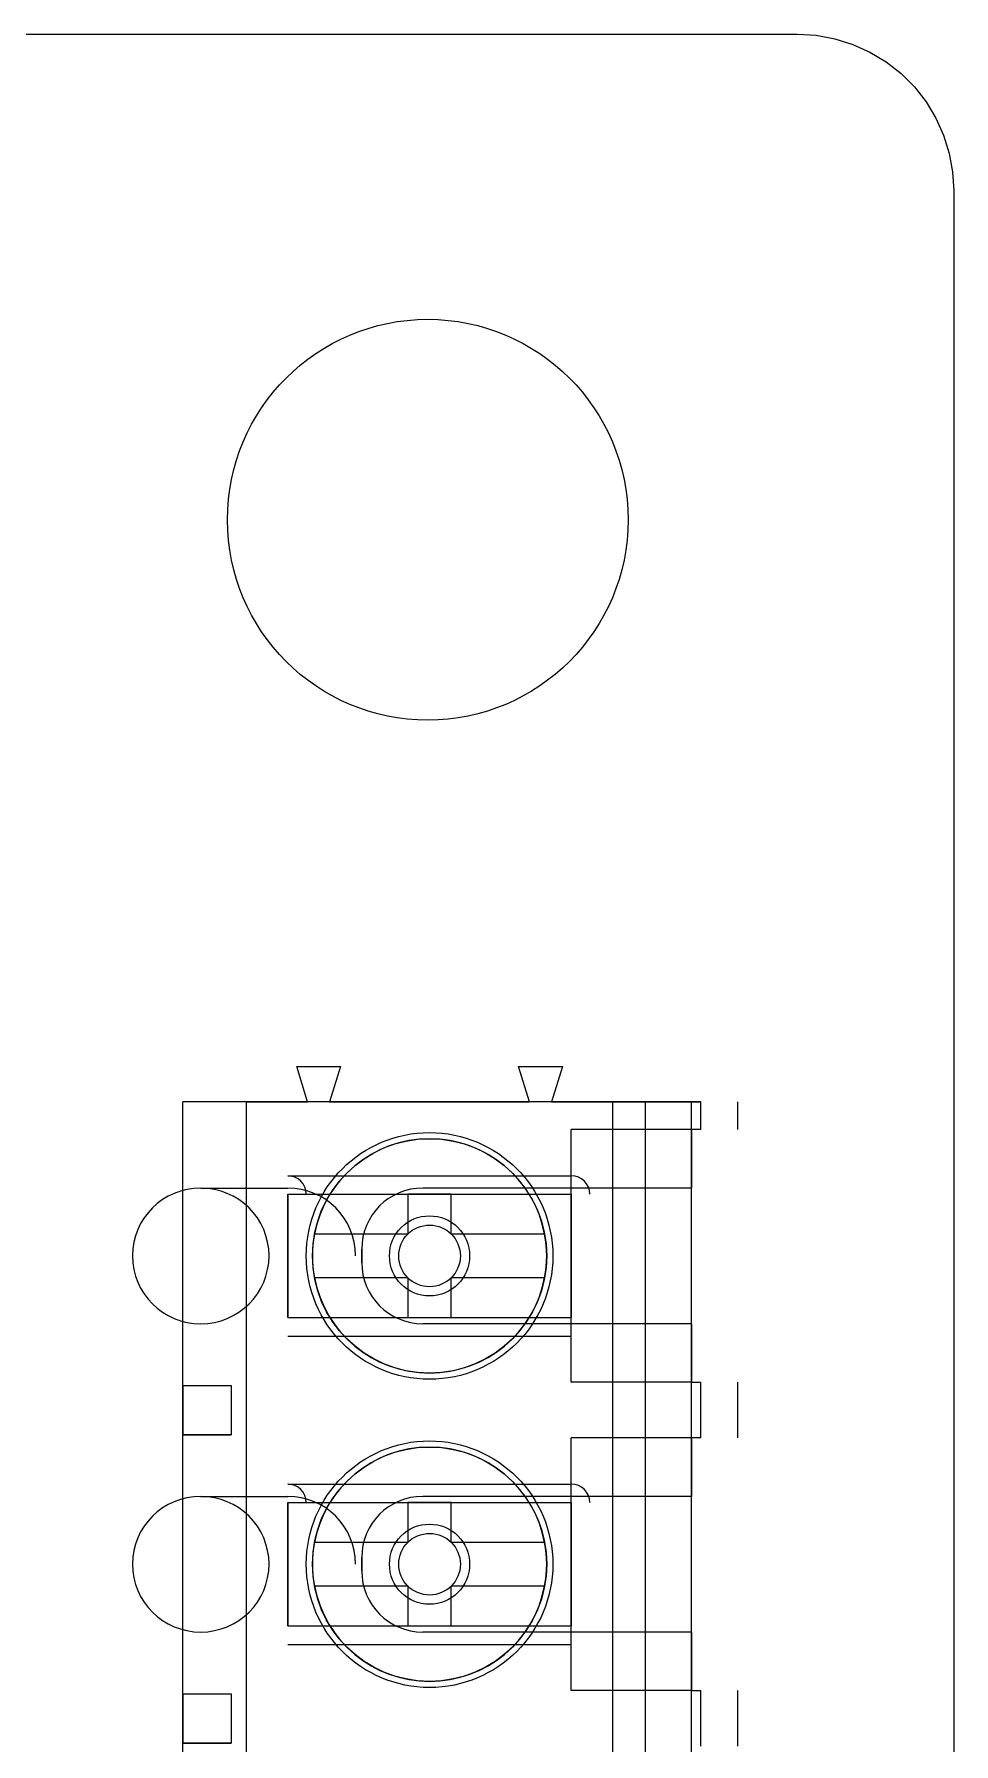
# Model space of a CAD drawing. Header units: millimetres. Extents: x 111.8 to 160, y -132.1 to -43.2.
# Drawn here: x 145.1 to 160.02, y -70.9 to -43.18 of the extents above; entities that cross this region are included whole.
import ezdxf

# ---------------------------------------------------------------- set-up
doc = ezdxf.new("R2010")
doc.units = ezdxf.units.MM
doc.layers.add('Feature', color=7, linetype='CONTINUOUS')

msp = doc.modelspace()

# ---------------------------------------------------------------- linework, layer by layer
at = {"layer": 'Feature'}
for p, q in [((114.3, -43.18), (157.48, -43.18)), ((114.3, -43.18, 1.58), (157.48, -43.18, 1.58)), ((114.3, -43.18, 1.58), (157.48, -43.18, 1.58)), ((114.3, -43.18), (157.48, -43.18)), ((157.48, -43.18), (157.48, -43.18, 1.58)), ((157.48, -43.18, 1.58), (157.786, -43.1985, 1.58)), ((157.48, -43.18), (157.786, -43.1985)), ((157.48, -43.18), (157.786, -43.1985)), ((157.48, -43.18, 1.58), (157.786, -43.1985, 1.58)), ((157.48, -43.18), (157.48, -43.18, 1.58)), ((157.786, -43.1985), (157.786, -43.1985, 1.58)), ((157.786, -43.1985, 1.58), (158.088, -43.2538, 1.58)), ((157.786, -43.1985), (158.088, -43.2538)), ((157.786, -43.1985), (157.786, -43.1985, 1.58)), ((157.786, -43.1985), (158.088, -43.2538)), ((157.786, -43.1985, 1.58), (158.088, -43.2538, 1.58)), ((158.088, -43.2538), (158.088, -43.2538, 1.58)), ((158.088, -43.2538), (158.088, -43.2538, 1.58)), ((158.088, -43.2538, 1.58), (158.381, -43.3451, 1.58)), ((158.088, -43.2538), (158.381, -43.3451)), ((158.088, -43.2538), (158.381, -43.3451)), ((158.088, -43.2538, 1.58), (158.381, -43.3451, 1.58)), ((158.381, -43.3451), (158.381, -43.3451, 1.58)), ((158.381, -43.3451), (158.66, -43.4709)), ((158.381, -43.3451, 1.58), (158.66, -43.4709, 1.58)), ((158.381, -43.3451), (158.381, -43.3451, 1.58)), ((158.381, -43.3451, 1.58), (158.66, -43.4709, 1.58)), ((158.381, -43.3451), (158.66, -43.4709)), ((158.66, -43.4709), (158.923, -43.6296)), ((158.66, -43.4709, 1.58), (158.923, -43.6296, 1.58)), ((158.66, -43.4709), (158.66, -43.4709, 1.58)), ((158.66, -43.4709), (158.66, -43.4709, 1.58)), ((158.66, -43.4709, 1.58), (158.923, -43.6296, 1.58)), ((158.66, -43.4709), (158.923, -43.6296)), ((158.923, -43.6296), (159.164, -43.8188)), ((158.923, -43.6296, 1.58), (159.164, -43.8188, 1.58)), ((158.923, -43.6296), (158.923, -43.6296, 1.58)), ((158.923, -43.6296), (158.923, -43.6296, 1.58)), ((158.923, -43.6296, 1.58), (159.164, -43.8188, 1.58)), ((158.923, -43.6296), (159.164, -43.8188)), ((159.164, -43.8188), (159.381, -44.0357)), ((159.164, -43.8188, 1.58), (159.381, -44.0357, 1.58)), ((159.164, -43.8188), (159.164, -43.8188, 1.58)), ((159.164, -43.8188), (159.164, -43.8188, 1.58)), ((159.164, -43.8188, 1.58), (159.381, -44.0357, 1.58)), ((159.164, -43.8188), (159.381, -44.0357)), ((159.381, -44.0357), (159.57, -44.2771)), ((159.381, -44.0357, 1.58), (159.57, -44.2771, 1.58)), ((159.381, -44.0357), (159.381, -44.0357, 1.58)), ((159.381, -44.0357), (159.381, -44.0357, 1.58)), ((159.381, -44.0357, 1.58), (159.57, -44.2771, 1.58)), ((159.381, -44.0357), (159.57, -44.2771)), ((159.57, -44.2771), (159.729, -44.5396)), ((159.57, -44.2771, 1.58), (159.729, -44.5396, 1.58)), ((159.57, -44.2771), (159.57, -44.2771, 1.58)), ((159.57, -44.2771), (159.57, -44.2771, 1.58)), ((159.57, -44.2771, 1.58), (159.729, -44.5396, 1.58)), ((159.57, -44.2771), (159.729, -44.5396)), ((159.729, -44.5396), (159.855, -44.8193)), ((159.729, -44.5396, 1.58), (159.855, -44.8193, 1.58)), ((159.729, -44.5396), (159.729, -44.5396, 1.58)), ((159.729, -44.5396), (159.729, -44.5396, 1.58)), ((159.729, -44.5396, 1.58), (159.855, -44.8193, 1.58)), ((159.729, -44.5396), (159.855, -44.8193)), ((159.855, -44.8193), (159.946, -45.1121)), ((159.855, -44.8193, 1.58), (159.946, -45.1121, 1.58)), ((159.855, -44.8193), (159.855, -44.8193, 1.58)), ((159.855, -44.8193), (159.855, -44.8193, 1.58)), ((159.855, -44.8193, 1.58), (159.946, -45.1121, 1.58)), ((159.855, -44.8193), (159.946, -45.1121)), ((159.946, -45.1121), (160.001, -45.4138)), ((159.946, -45.1121, 1.58), (160.001, -45.4138, 1.58)), ((159.946, -45.1121), (159.946, -45.1121, 1.58)), ((159.946, -45.1121), (159.946, -45.1121, 1.58)), ((159.946, -45.1121, 1.58), (160.001, -45.4138, 1.58)), ((159.946, -45.1121), (160.001, -45.4138)), ((160.001, -45.4138), (160.02, -45.72)), ((160.001, -45.4138, 1.58), (160.02, -45.72, 1.58)), ((160.001, -45.4138), (160.001, -45.4138, 1.58)), ((160.001, -45.4138), (160.001, -45.4138, 1.58)), ((160.001, -45.4138, 1.58), (160.02, -45.72, 1.58)), ((160.001, -45.4138), (160.02, -45.72)), ((160.02, -45.72), (160.02, -129.54)), ((160.02, -45.72, 1.58), (160.02, -129.54, 1.58)), ((160.02, -45.72), (160.02, -45.72, 1.58)), ((160.02, -45.72), (160.02, -45.72, 1.58)), ((160.02, -45.72, 1.58), (160.02, -129.54, 1.58)), ((160.02, -45.72), (160.02, -129.54)), ((154.736, -51.054), (154.736, -51.054, 1.58)), ((154.736, -51.054), (154.736, -51.054, 1.58)), ((149.36, -59.922, 13.03), (150.07, -59.922, 13.03)), ((149.537, -60.492, 13.03), (149.36, -59.922, 13.03)), ((149.537, -60.492, 8.73), (149.36, -59.922, 8.73)), ((149.36, -59.922, 8.73), (150.07, -59.922, 8.73)), ((149.537, -60.492, 13.03), (149.36, -59.922, 13.03)), ((149.36, -59.922, 8.73), (149.36, -59.922, 13.03)), ((149.537, -60.492, 8.73), (149.36, -59.922, 8.73)), ((149.36, -59.922, 8.73), (149.36, -59.922, 13.03)), ((149.36, -59.922, 13.03), (150.07, -59.922, 13.03)), ((149.36, -59.922, 8.73), (150.07, -59.922, 8.73)), ((150.07, -59.922, 13.03), (149.892, -60.492, 13.03)), ((150.07, -59.922, 13.03), (149.892, -60.492, 13.03)), ((150.07, -59.922, 8.73), (149.892, -60.492, 8.73)), ((150.07, -59.922, 8.73), (149.892, -60.492, 8.73)), ((150.07, -59.922, 8.73), (150.07, -59.922, 13.03)), ((150.07, -59.922, 8.73), (150.07, -59.922, 13.03)), ((152.96, -59.922, 13.03), (153.67, -59.922, 13.03)), ((153.137, -60.492, 13.03), (152.96, -59.922, 13.03)), ((153.137, -60.492, 8.73), (152.96, -59.922, 8.73)), ((152.96, -59.922, 8.73), (153.67, -59.922, 8.73)), ((153.137, -60.492, 13.03), (152.96, -59.922, 13.03)), ((152.96, -59.922, 8.73), (152.96, -59.922, 13.03)), ((153.137, -60.492, 8.73), (152.96, -59.922, 8.73)), ((152.96, -59.922, 8.73), (152.96, -59.922, 13.03)), ((152.96, -59.922, 13.03), (153.67, -59.922, 13.03)), ((152.96, -59.922, 8.73), (153.67, -59.922, 8.73)), ((153.67, -59.922, 13.03), (153.492, -60.492, 13.03)), ((153.67, -59.922, 13.03), (153.492, -60.492, 13.03)), ((153.67, -59.922, 8.73), (153.492, -60.492, 8.73)), ((153.67, -59.922, 8.73), (153.492, -60.492, 8.73)), ((153.67, -59.922, 8.73), (153.67, -59.922, 13.03)), ((153.67, -59.922, 8.73), (153.67, -59.922, 13.03)), ((155.765, -60.492, 1.63), (147.515, -60.492, 1.63)), ((147.515, -100.492, 1.63), (147.515, -60.492, 1.63)), ((155.765, -60.492, 1.63), (147.515, -60.492, 1.63)), ((147.515, -60.492, 1.63), (147.515, -60.492, 4.63)), ((148.545, -60.492, 13.03), (147.515, -60.492, 4.63)), ((147.515, -100.492, 1.63), (147.515, -60.492, 1.63)), ((147.515, -65.092, 4.63), (147.515, -60.492, 4.63)), ((147.515, -60.492, 1.63), (147.515, -60.492, 4.63)), ((148.545, -60.492, 13.03), (147.515, -60.492, 4.63)), ((147.515, -65.092, 4.63), (147.515, -60.492, 4.63)), ((148.545, -60.492, 13.03), (149.537, -60.492, 13.03)), ((148.545, -100.492, 13.03), (148.545, -60.492, 13.03)), ((148.545, -60.492, 13.03), (149.537, -60.492, 13.03)), ((148.545, -100.492, 13.03), (148.545, -60.492, 13.03)), ((149.537, -60.492, 8.73), (149.537, -60.492, 13.03)), ((149.892, -60.492, 8.73), (149.537, -60.492, 8.73)), ((149.892, -60.492, 8.73), (149.537, -60.492, 8.73)), ((149.537, -60.492, 8.73), (149.537, -60.492, 13.03)), ((149.892, -60.492, 8.73), (149.892, -60.492, 13.03)), ((149.892, -60.492, 13.03), (153.137, -60.492, 13.03)), ((149.892, -60.492, 13.03), (153.137, -60.492, 13.03)), ((149.892, -60.492, 8.73), (149.892, -60.492, 13.03)), ((153.137, -60.492, 8.73), (153.137, -60.492, 13.03)), ((153.492, -60.492, 8.73), (153.137, -60.492, 8.73)), ((153.492, -60.492, 8.73), (153.137, -60.492, 8.73)), ((153.137, -60.492, 8.73), (153.137, -60.492, 13.03)), ((153.492, -60.492, 8.73), (153.492, -60.492, 13.03)), ((153.492, -60.492, 13.03), (154.491, -60.492, 13.03)), ((153.492, -60.492, 13.03), (154.491, -60.492, 13.03)), ((153.492, -60.492, 8.73), (153.492, -60.492, 13.03)), ((154.491, -60.492, 13.03), (155.021, -60.492, 8.73)), ((154.491, -100.492, 13.03), (154.491, -60.492, 13.03)), ((154.491, -60.492, 13.03), (155.021, -60.492, 8.73)), ((154.491, -100.492, 13.03), (154.491, -60.492, 13.03)), ((155.021, -60.492, 8.73), (155.915, -60.492, 8.73)), ((155.021, -100.492, 8.73), (155.021, -60.492, 8.73)), ((155.021, -60.492, 8.73), (155.915, -60.492, 8.73)), ((155.021, -100.492, 8.73), (155.021, -60.492, 8.73)), ((155.765, -61.892, 1.63), (155.765, -60.492, 1.63)), ((155.915, -60.492, 5.23), (155.765, -60.492, 5.23)), ((155.765, -60.492, 5.23), (155.765, -60.492, 1.63)), ((155.765, -60.942, 5.23), (155.765, -60.492, 5.23)), ((155.765, -60.492, 5.23), (155.765, -60.492, 1.63)), ((155.765, -61.892, 1.63), (155.765, -60.492, 1.63)), ((155.915, -60.492, 5.23), (155.765, -60.492, 5.23)), ((155.765, -60.942, 5.23), (155.765, -60.492, 5.23)), ((155.915, -60.942, 8.73), (155.915, -60.492, 8.73)), ((155.915, -60.942, 8.73), (155.915, -60.492, 8.73)), ((155.915, -60.942, 5.23), (155.915, -60.492, 5.23)), ((155.915, -60.942, 5.23), (155.915, -60.492, 5.23)), ((156.515, -60.942, 8.13), (156.515, -60.492, 8.13)), ((156.515, -60.492, 8.13), (156.515, -60.492, 5.83)), ((156.515, -60.942, 8.13), (156.515, -60.492, 8.13)), ((156.515, -60.492, 8.13), (156.515, -60.492, 5.83)), ((156.515, -60.942, 5.83), (156.515, -60.492, 5.83)), ((156.515, -60.942, 5.83), (156.515, -60.492, 5.83)), ((151.515, -60.992, 13.03), (151.515, -60.992, 8.13)), ((151.515, -60.992, 13.03), (151.515, -60.992, 8.13)), ((155.765, -60.942, 8.13), (153.815, -60.942, 8.13)), ((153.815, -60.942, 2.43), (153.815, -60.942, 8.13)), ((155.765, -60.942, 2.43), (153.815, -60.942, 2.43)), ((155.765, -60.942, 8.13), (153.815, -60.942, 8.13)), ((153.815, -65.042, 8.13), (153.815, -60.942, 8.13)), ((153.815, -65.042, 8.13), (153.815, -60.942, 8.13)), ((153.815, -60.942, 2.43), (153.815, -60.942, 8.13)), ((153.815, -61.892, 2.43), (153.815, -60.942, 2.43)), ((155.765, -60.942, 2.43), (153.815, -60.942, 2.43)), ((153.815, -61.892, 2.43), (153.815, -60.942, 2.43)), ((155.765, -65.042, 8.73), (155.765, -60.942, 8.73)), ((155.915, -60.942, 8.73), (155.765, -60.942, 8.73)), ((155.765, -60.942, 8.13), (155.765, -60.942, 8.73)), ((155.765, -65.042, 8.73), (155.765, -60.942, 8.73)), ((155.765, -65.042, 8.13), (155.765, -60.942, 8.13)), ((155.765, -60.942, 8.13), (155.765, -60.942, 8.73)), ((155.765, -60.942, 5.23), (155.765, -60.942, 2.43)), ((155.915, -60.942, 5.23), (155.765, -60.942, 5.23)), ((155.915, -60.942, 8.73), (155.765, -60.942, 8.73)), ((155.765, -60.942, 2.43), (155.765, -61.892, 2.43)), ((155.765, -60.942, 5.23), (155.765, -60.942, 2.43)), ((155.765, -65.042, 8.13), (155.765, -60.942, 8.13)), ((155.915, -60.942, 5.23), (155.765, -60.942, 5.23)), ((155.765, -60.942, 2.43), (155.765, -61.892, 2.43)), ((156.515, -60.942, 8.13), (156.515, -60.942, 5.83)), ((156.515, -60.942, 8.13), (156.515, -60.942, 5.83)), ((151.515, -61.092, 8.13), (151.515, -61.092, 12.83)), ((151.515, -61.092, 8.13), (151.515, -61.092, 12.83)), ((149.215, -61.692, 5.58), (153.815, -61.692, 5.58)), ((149.215, -61.692, 3.68), (149.215, -61.692, 5.58)), ((149.215, -61.692, 3.68), (153.815, -61.692, 3.68)), ((149.215, -61.692, 5.58), (153.815, -61.692, 5.58)), ((149.215, -61.692, 3.68), (153.815, -61.692, 3.68)), ((149.215, -61.692, 3.68), (149.215, -61.692, 5.58)), ((153.815, -61.692, 3.68), (153.815, -61.692, 5.58)), ((153.815, -61.692, 3.68), (153.815, -61.692, 5.58)), ((147.803, -61.892, 6.98), (149.215, -61.892, 6.98)), ((147.803, -61.892, 6.98), (149.215, -61.892, 6.98)), ((149.215, -61.992, 5.88), (149.215, -62.992, 5.88)), ((149.215, -61.992, 5.88), (153.815, -61.992, 5.88)), ((149.215, -61.992, 5.88), (153.815, -61.992, 5.88)), ((149.215, -61.992, 3.38), (153.815, -61.992, 3.38)), ((149.215, -63.992, 3.38), (149.215, -61.992, 3.38)), ((149.215, -61.992, 3.38), (153.815, -61.992, 3.38)), ((149.215, -61.992, 5.88), (149.215, -62.992, 5.88)), ((149.215, -63.992, 3.38), (149.215, -61.992, 3.38)), ((151.165, -61.992, 12.83), (151.165, -62.642, 12.83)), ((151.865, -61.992, 12.83), (151.165, -61.992, 12.83)), ((151.865, -61.992, 12.13), (151.165, -61.992, 12.13)), ((151.165, -61.992, 12.13), (151.165, -62.642, 12.13)), ((151.865, -61.992, 12.13), (151.165, -61.992, 12.13)), ((151.165, -61.992, 12.83), (151.165, -61.992, 12.13)), ((151.865, -61.992, 12.83), (151.165, -61.992, 12.83)), ((151.165, -61.992, 12.83), (151.165, -62.642, 12.83)), ((151.165, -61.992, 12.83), (151.165, -61.992, 12.13)), ((151.165, -61.992, 12.13), (151.165, -62.642, 12.13)), ((155.765, -61.892, 1.63), (151.405, -61.892, 1.63)), ((155.765, -61.892, 1.63), (151.405, -61.892, 1.63)), ((151.405, -61.892, 1.63), (151.405, -61.892, 2.43)), ((153.815, -61.892, 2.43), (151.405, -61.892, 2.43)), ((151.405, -61.892, 1.63), (151.405, -61.892, 2.43)), ((153.815, -61.892, 2.43), (151.405, -61.892, 2.43)), ((151.865, -62.642, 12.83), (151.865, -61.992, 12.83)), ((151.865, -62.642, 12.13), (151.865, -61.992, 12.13)), ((151.865, -62.642, 12.83), (151.865, -61.992, 12.83)), ((151.865, -62.642, 12.13), (151.865, -61.992, 12.13)), ((151.865, -61.992, 12.83), (151.865, -61.992, 12.13)), ((151.865, -61.992, 12.83), (151.865, -61.992, 12.13)), ((155.765, -61.892, 2.43), (153.815, -61.892, 2.43)), ((153.815, -64.092, 2.43), (153.815, -61.892, 2.43)), ((155.765, -61.892, 2.43), (153.815, -61.892, 2.43)), ((153.815, -64.092, 2.43), (153.815, -61.892, 2.43)), ((153.815, -63.992, 3.38), (153.815, -61.992, 3.38)), ((153.815, -61.992, 5.88), (153.815, -63.992, 5.88)), ((153.815, -61.992, 5.88), (153.815, -63.992, 5.88)), ((153.815, -63.992, 3.38), (153.815, -61.992, 3.38)), ((155.765, -61.892, 1.63), (155.765, -61.892, 2.43)), ((155.765, -61.892, 1.63), (155.765, -61.892, 2.43)), ((149.647, -62.642, 12.83), (149.647, -62.642, 12.13)), ((151.165, -62.642, 12.83), (149.647, -62.642, 12.83)), ((151.165, -62.642, 12.13), (149.647, -62.642, 12.13)), ((151.165, -62.642, 12.83), (149.647, -62.642, 12.83)), ((151.165, -62.642, 12.13), (149.647, -62.642, 12.13)), ((149.647, -62.642, 12.83), (149.647, -62.642, 12.13)), ((151.165, -62.642, 12.13), (151.165, -62.642, 12.83)), ((151.165, -62.642, 12.13), (151.165, -62.642, 12.83)), ((151.515, -62.492, 2.43), (151.515, -62.492, -1.97)), ((151.515, -62.492, 2.43), (151.515, -62.492, -1.97)), ((153.382, -62.642, 12.83), (151.865, -62.642, 12.83)), ((153.382, -62.642, 12.83), (151.865, -62.642, 12.83)), ((153.382, -62.642, 12.13), (151.865, -62.642, 12.13)), ((151.865, -62.642, 12.83), (151.865, -62.642, 12.13)), ((153.382, -62.642, 12.13), (151.865, -62.642, 12.13)), ((151.865, -62.642, 12.83), (151.865, -62.642, 12.13)), ((153.382, -62.642, 12.83), (153.382, -62.642, 12.13)), ((153.382, -62.642, 12.83), (153.382, -62.642, 12.13)), ((150.415, -63.102, 1.63), (150.415, -62.882, 1.63)), ((150.415, -62.882, 1.63), (150.415, -62.882, 2.43)), ((150.415, -63.102, 1.63), (150.415, -62.882, 1.63)), ((150.415, -62.882, 1.63), (150.415, -62.882, 2.43)), ((150.415, -62.882, 2.43), (150.415, -63.102, 2.43)), ((150.415, -62.882, 2.43), (150.415, -63.102, 2.43)), ((149.215, -62.992, 5.88), (149.215, -63.992, 5.88)), ((149.215, -62.992, 5.88), (149.215, -63.992, 5.88)), ((150.415, -63.102, 2.43), (150.415, -63.102, 1.63)), ((150.415, -63.102, 2.43), (150.415, -63.102, 1.63)), ((152.165, -62.992), (152.165, -62.992, 1.58)), ((152.165, -62.992), (152.165, -62.992, 1.58)), ((149.647, -63.342, 12.83), (149.647, -63.342, 12.13)), ((149.647, -63.342, 12.13), (151.165, -63.342, 12.13)), ((149.647, -63.342, 12.83), (151.165, -63.342, 12.83)), ((149.647, -63.342, 12.83), (151.165, -63.342, 12.83)), ((149.647, -63.342, 12.83), (149.647, -63.342, 12.13)), ((149.647, -63.342, 12.13), (151.165, -63.342, 12.13)), ((151.165, -63.342, 12.13), (151.165, -63.992, 12.13)), ((151.165, -63.342, 12.83), (151.165, -63.992, 12.83)), ((151.165, -63.342, 12.83), (151.165, -63.342, 12.13)), ((151.165, -63.342, 12.83), (151.165, -63.992, 12.83)), ((151.165, -63.342, 12.83), (151.165, -63.342, 12.13)), ((151.165, -63.342, 12.13), (151.165, -63.992, 12.13)), ((151.865, -63.992, 12.13), (151.865, -63.342, 12.13)), ((151.865, -63.342, 12.13), (153.382, -63.342, 12.13)), ((151.865, -63.342, 12.83), (153.382, -63.342, 12.83)), ((151.865, -63.342, 12.13), (151.865, -63.342, 12.83)), ((151.865, -63.342, 12.13), (153.382, -63.342, 12.13)), ((151.865, -63.342, 12.83), (153.382, -63.342, 12.83)), ((151.865, -63.992, 12.83), (151.865, -63.342, 12.83)), ((151.865, -63.992, 12.83), (151.865, -63.342, 12.83)), ((151.865, -63.992, 12.13), (151.865, -63.342, 12.13)), ((151.865, -63.342, 12.13), (151.865, -63.342, 12.83)), ((153.382, -63.342, 12.83), (153.382, -63.342, 12.13)), ((153.382, -63.342, 12.83), (153.382, -63.342, 12.13)), ((149.215, -63.992, 3.38), (153.815, -63.992, 3.38)), ((149.215, -63.992, 5.88), (153.815, -63.992, 5.88)), ((149.215, -63.992, 5.88), (153.815, -63.992, 5.88)), ((149.215, -63.992, 3.38), (153.815, -63.992, 3.38)), ((151.165, -63.992, 12.13), (151.865, -63.992, 12.13)), ((151.165, -63.992, 12.83), (151.865, -63.992, 12.83)), ((151.165, -63.992, 12.83), (151.165, -63.992, 12.13)), ((151.165, -63.992, 12.83), (151.165, -63.992, 12.13)), ((151.165, -63.992, 12.13), (151.865, -63.992, 12.13)), ((151.165, -63.992, 12.83), (151.865, -63.992, 12.83)), ((151.865, -63.992, 12.83), (151.865, -63.992, 12.13)), ((151.865, -63.992, 12.83), (151.865, -63.992, 12.13)), ((149.215, -64.292, 3.68), (153.815, -64.292, 3.68)), ((149.215, -64.292, 5.58), (149.215, -64.292, 3.68)), ((149.215, -64.292, 5.58), (153.815, -64.292, 5.58)), ((149.215, -64.292, 3.68), (153.815, -64.292, 3.68)), ((149.215, -64.292, 5.58), (153.815, -64.292, 5.58)), ((149.215, -64.292, 5.58), (149.215, -64.292, 3.68)), ((155.765, -64.092, 1.63), (151.405, -64.092, 1.63)), ((151.405, -64.092, 2.43), (151.405, -64.092, 1.63)), ((153.815, -64.092, 2.43), (151.405, -64.092, 2.43)), ((151.405, -64.092, 2.43), (151.405, -64.092, 1.63)), ((155.765, -64.092, 1.63), (151.405, -64.092, 1.63)), ((153.815, -64.092, 2.43), (151.405, -64.092, 2.43)), ((155.765, -64.092, 2.43), (153.815, -64.092, 2.43)), ((153.815, -65.042, 2.43), (153.815, -64.092, 2.43)), ((153.815, -65.042, 2.43), (153.815, -64.092, 2.43)), ((155.765, -64.092, 2.43), (153.815, -64.092, 2.43)), ((153.815, -64.292, 5.58), (153.815, -64.292, 3.68)), ((153.815, -64.292, 5.58), (153.815, -64.292, 3.68)), ((155.765, -66.892, 1.63), (155.765, -64.092, 1.63)), ((155.765, -64.092, 2.43), (155.765, -64.092, 1.63)), ((155.765, -64.092, 2.43), (155.765, -65.042, 2.43)), ((155.765, -64.092, 2.43), (155.765, -64.092, 1.63)), ((155.765, -66.892, 1.63), (155.765, -64.092, 1.63)), ((155.765, -64.092, 2.43), (155.765, -65.042, 2.43)), ((147.515, -65.092, 10.99), (147.515, -65.892, 10.99)), ((147.515, -65.092, 4.63), (147.515, -65.092, 10.99)), ((147.515, -65.092, 4.63), (148.295, -65.092, 10.99)), ((147.515, -65.092, 10.99), (147.515, -65.892, 10.99)), ((147.515, -65.092, 10.99), (148.295, -65.092, 10.99)), ((147.515, -65.092, 4.63), (147.515, -65.092, 10.99)), ((147.515, -65.092, 4.63), (148.295, -65.092, 10.99)), ((147.515, -65.092, 10.99), (148.295, -65.092, 10.99)), ((148.295, -65.092, 10.99), (148.295, -65.892, 10.99)), ((148.295, -65.092, 10.99), (148.295, -65.892, 10.99)), ((155.765, -65.042, 2.43), (153.815, -65.042, 2.43)), ((153.815, -65.042, 2.43), (153.815, -65.042, 8.13)), ((155.765, -65.042, 8.13), (153.815, -65.042, 8.13)), ((155.765, -65.042, 8.13), (153.815, -65.042, 8.13)), ((153.815, -65.042, 2.43), (153.815, -65.042, 8.13)), ((155.765, -65.042, 2.43), (153.815, -65.042, 2.43)), ((155.765, -65.042, 8.73), (155.915, -65.042, 8.73)), ((155.765, -65.042, 8.73), (155.915, -65.042, 8.73)), ((155.765, -65.042, 5.23), (155.915, -65.042, 5.23)), ((155.765, -65.042, 2.43), (155.765, -65.042, 5.23)), ((155.765, -65.042, 8.13), (155.765, -65.042, 8.73)), ((155.765, -65.042, 8.13), (155.765, -65.042, 8.73)), ((155.765, -65.942, 5.23), (155.765, -65.042, 5.23)), ((155.765, -65.042, 2.43), (155.765, -65.042, 5.23)), ((155.765, -65.042, 5.23), (155.915, -65.042, 5.23)), ((155.765, -65.942, 5.23), (155.765, -65.042, 5.23)), ((155.915, -65.942, 8.73), (155.915, -65.042, 8.73)), ((155.915, -65.942, 8.73), (155.915, -65.042, 8.73)), ((155.915, -65.942, 5.23), (155.915, -65.042, 5.23)), ((155.915, -65.942, 5.23), (155.915, -65.042, 5.23)), ((156.515, -65.942, 8.13), (156.515, -65.042, 8.13)), ((156.515, -65.042, 5.83), (156.515, -65.042, 8.13)), ((156.515, -65.942, 8.13), (156.515, -65.042, 8.13)), ((156.515, -65.042, 5.83), (156.515, -65.042, 8.13)), ((156.515, -65.942, 5.83), (156.515, -65.042, 5.83)), ((156.515, -65.942, 5.83), (156.515, -65.042, 5.83)), ((147.515, -70.092, 4.63), (147.515, -65.892, 4.63)), ((147.515, -65.892, 10.99), (147.515, -65.892, 4.63)), ((148.295, -65.892, 10.99), (147.515, -65.892, 4.63)), ((147.515, -70.092, 4.63), (147.515, -65.892, 4.63)), ((147.515, -65.892, 10.99), (147.515, -65.892, 4.63)), ((147.515, -65.892, 10.99), (148.295, -65.892, 10.99)), ((148.295, -65.892, 10.99), (147.515, -65.892, 4.63)), ((147.515, -65.892, 10.99), (148.295, -65.892, 10.99)), ((155.765, -65.942, 8.13), (153.815, -65.942, 8.13)), ((153.815, -65.942, 2.43), (153.815, -65.942, 8.13)), ((155.765, -65.942, 2.43), (153.815, -65.942, 2.43)), ((155.765, -65.942, 8.13), (153.815, -65.942, 8.13)), ((153.815, -70.042, 8.13), (153.815, -65.942, 8.13)), ((153.815, -70.042, 8.13), (153.815, -65.942, 8.13)), ((153.815, -65.942, 2.43), (153.815, -65.942, 8.13)), ((153.815, -66.892, 2.43), (153.815, -65.942, 2.43)), ((155.765, -65.942, 2.43), (153.815, -65.942, 2.43)), ((153.815, -66.892, 2.43), (153.815, -65.942, 2.43)), ((155.765, -70.042, 8.73), (155.765, -65.942, 8.73)), ((155.915, -65.942, 8.73), (155.765, -65.942, 8.73)), ((155.765, -65.942, 8.13), (155.765, -65.942, 8.73)), ((155.765, -70.042, 8.73), (155.765, -65.942, 8.73)), ((155.765, -70.042, 8.13), (155.765, -65.942, 8.13)), ((155.765, -65.942, 8.13), (155.765, -65.942, 8.73)), ((155.765, -65.942, 5.23), (155.765, -65.942, 2.43)), ((155.915, -65.942, 5.23), (155.765, -65.942, 5.23)), ((155.915, -65.942, 8.73), (155.765, -65.942, 8.73)), ((155.765, -65.942, 2.43), (155.765, -66.892, 2.43)), ((155.765, -65.942, 5.23), (155.765, -65.942, 2.43)), ((155.765, -70.042, 8.13), (155.765, -65.942, 8.13)), ((155.915, -65.942, 5.23), (155.765, -65.942, 5.23)), ((155.765, -65.942, 2.43), (155.765, -66.892, 2.43)), ((156.515, -65.942, 8.13), (156.515, -65.942, 5.83)), ((156.515, -65.942, 8.13), (156.515, -65.942, 5.83)), ((151.515, -65.992, 13.03), (151.515, -65.992, 8.13)), ((151.515, -65.992, 13.03), (151.515, -65.992, 8.13)), ((151.515, -66.092, 8.13), (151.515, -66.092, 12.83)), ((151.515, -66.092, 8.13), (151.515, -66.092, 12.83)), ((149.215, -66.692, 5.58), (153.815, -66.692, 5.58)), ((149.215, -66.692, 3.68), (149.215, -66.692, 5.58)), ((149.215, -66.692, 3.68), (153.815, -66.692, 3.68)), ((149.215, -66.692, 5.58), (153.815, -66.692, 5.58)), ((149.215, -66.692, 3.68), (153.815, -66.692, 3.68)), ((149.215, -66.692, 3.68), (149.215, -66.692, 5.58)), ((153.815, -66.692, 3.68), (153.815, -66.692, 5.58)), ((153.815, -66.692, 3.68), (153.815, -66.692, 5.58)), ((147.803, -66.892, 6.98), (149.215, -66.892, 6.98)), ((147.803, -66.892, 6.98), (149.215, -66.892, 6.98)), ((149.215, -66.992, 5.88), (149.215, -67.992, 5.88)), ((149.215, -66.992, 5.88), (153.815, -66.992, 5.88)), ((149.215, -66.992, 5.88), (153.815, -66.992, 5.88)), ((149.215, -66.992, 3.38), (153.815, -66.992, 3.38)), ((149.215, -68.992, 3.38), (149.215, -66.992, 3.38)), ((149.215, -66.992, 3.38), (153.815, -66.992, 3.38)), ((149.215, -66.992, 5.88), (149.215, -67.992, 5.88)), ((149.215, -68.992, 3.38), (149.215, -66.992, 3.38)), ((151.165, -66.992, 12.83), (151.165, -67.642, 12.83)), ((151.865, -66.992, 12.83), (151.165, -66.992, 12.83)), ((151.865, -66.992, 12.13), (151.165, -66.992, 12.13)), ((151.165, -66.992, 12.13), (151.165, -67.642, 12.13)), ((151.865, -66.992, 12.13), (151.165, -66.992, 12.13)), ((151.165, -66.992, 12.83), (151.165, -66.992, 12.13)), ((151.865, -66.992, 12.83), (151.165, -66.992, 12.83)), ((151.165, -66.992, 12.83), (151.165, -67.642, 12.83)), ((151.165, -66.992, 12.83), (151.165, -66.992, 12.13)), ((151.165, -66.992, 12.13), (151.165, -67.642, 12.13)), ((155.765, -66.892, 1.63), (151.405, -66.892, 1.63)), ((155.765, -66.892, 1.63), (151.405, -66.892, 1.63)), ((151.405, -66.892, 1.63), (151.405, -66.892, 2.43)), ((153.815, -66.892, 2.43), (151.405, -66.892, 2.43)), ((151.405, -66.892, 1.63), (151.405, -66.892, 2.43)), ((153.815, -66.892, 2.43), (151.405, -66.892, 2.43)), ((151.865, -67.642, 12.83), (151.865, -66.992, 12.83)), ((151.865, -67.642, 12.13), (151.865, -66.992, 12.13)), ((151.865, -67.642, 12.83), (151.865, -66.992, 12.83)), ((151.865, -67.642, 12.13), (151.865, -66.992, 12.13)), ((151.865, -66.992, 12.83), (151.865, -66.992, 12.13)), ((151.865, -66.992, 12.83), (151.865, -66.992, 12.13)), ((155.765, -66.892, 2.43), (153.815, -66.892, 2.43)), ((153.815, -69.092, 2.43), (153.815, -66.892, 2.43)), ((155.765, -66.892, 2.43), (153.815, -66.892, 2.43)), ((153.815, -69.092, 2.43), (153.815, -66.892, 2.43)), ((153.815, -68.992, 3.38), (153.815, -66.992, 3.38)), ((153.815, -66.992, 5.88), (153.815, -68.992, 5.88)), ((153.815, -66.992, 5.88), (153.815, -68.992, 5.88)), ((153.815, -68.992, 3.38), (153.815, -66.992, 3.38)), ((155.765, -66.892, 1.63), (155.765, -66.892, 2.43)), ((155.765, -66.892, 1.63), (155.765, -66.892, 2.43)), ((149.647, -67.642, 12.83), (149.647, -67.642, 12.13)), ((151.165, -67.642, 12.83), (149.647, -67.642, 12.83)), ((151.165, -67.642, 12.13), (149.647, -67.642, 12.13)), ((151.165, -67.642, 12.83), (149.647, -67.642, 12.83)), ((151.165, -67.642, 12.13), (149.647, -67.642, 12.13)), ((149.647, -67.642, 12.83), (149.647, -67.642, 12.13)), ((151.165, -67.642, 12.13), (151.165, -67.642, 12.83)), ((151.165, -67.642, 12.13), (151.165, -67.642, 12.83)), ((151.515, -67.492, 2.43), (151.515, -67.492, -1.97)), ((151.515, -67.492, 2.43), (151.515, -67.492, -1.97)), ((153.382, -67.642, 12.83), (151.865, -67.642, 12.83)), ((153.382, -67.642, 12.83), (151.865, -67.642, 12.83)), ((153.382, -67.642, 12.13), (151.865, -67.642, 12.13)), ((151.865, -67.642, 12.83), (151.865, -67.642, 12.13)), ((153.382, -67.642, 12.13), (151.865, -67.642, 12.13)), ((151.865, -67.642, 12.83), (151.865, -67.642, 12.13)), ((153.382, -67.642, 12.83), (153.382, -67.642, 12.13)), ((153.382, -67.642, 12.83), (153.382, -67.642, 12.13)), ((150.415, -68.102, 1.63), (150.415, -67.882, 1.63)), ((150.415, -67.882, 1.63), (150.415, -67.882, 2.43)), ((150.415, -68.102, 1.63), (150.415, -67.882, 1.63)), ((150.415, -67.882, 1.63), (150.415, -67.882, 2.43)), ((150.415, -67.882, 2.43), (150.415, -68.102, 2.43)), ((150.415, -67.882, 2.43), (150.415, -68.102, 2.43)), ((149.215, -67.992, 5.88), (149.215, -68.992, 5.88)), ((149.215, -67.992, 5.88), (149.215, -68.992, 5.88)), ((150.415, -68.102, 2.43), (150.415, -68.102, 1.63)), ((150.415, -68.102, 2.43), (150.415, -68.102, 1.63)), ((152.165, -67.992), (152.165, -67.992, 1.58)), ((152.165, -67.992), (152.165, -67.992, 1.58)), ((149.647, -68.342, 12.83), (149.647, -68.342, 12.13)), ((149.647, -68.342, 12.13), (151.165, -68.342, 12.13)), ((149.647, -68.342, 12.83), (151.165, -68.342, 12.83)), ((149.647, -68.342, 12.83), (151.165, -68.342, 12.83)), ((149.647, -68.342, 12.83), (149.647, -68.342, 12.13)), ((149.647, -68.342, 12.13), (151.165, -68.342, 12.13)), ((151.165, -68.342, 12.13), (151.165, -68.992, 12.13)), ((151.165, -68.342, 12.83), (151.165, -68.992, 12.83)), ((151.165, -68.342, 12.83), (151.165, -68.342, 12.13)), ((151.165, -68.342, 12.83), (151.165, -68.992, 12.83)), ((151.165, -68.342, 12.83), (151.165, -68.342, 12.13)), ((151.165, -68.342, 12.13), (151.165, -68.992, 12.13)), ((151.865, -68.992, 12.13), (151.865, -68.342, 12.13)), ((151.865, -68.342, 12.13), (153.382, -68.342, 12.13)), ((151.865, -68.342, 12.83), (153.382, -68.342, 12.83)), ((151.865, -68.342, 12.13), (151.865, -68.342, 12.83)), ((151.865, -68.342, 12.13), (153.382, -68.342, 12.13)), ((151.865, -68.342, 12.83), (153.382, -68.342, 12.83)), ((151.865, -68.992, 12.83), (151.865, -68.342, 12.83)), ((151.865, -68.992, 12.83), (151.865, -68.342, 12.83)), ((151.865, -68.992, 12.13), (151.865, -68.342, 12.13)), ((151.865, -68.342, 12.13), (151.865, -68.342, 12.83)), ((153.382, -68.342, 12.83), (153.382, -68.342, 12.13)), ((153.382, -68.342, 12.83), (153.382, -68.342, 12.13)), ((149.215, -68.992, 3.38), (153.815, -68.992, 3.38)), ((149.215, -68.992, 5.88), (153.815, -68.992, 5.88)), ((149.215, -68.992, 5.88), (153.815, -68.992, 5.88)), ((149.215, -68.992, 3.38), (153.815, -68.992, 3.38)), ((151.165, -68.992, 12.13), (151.865, -68.992, 12.13)), ((151.165, -68.992, 12.83), (151.865, -68.992, 12.83)), ((151.165, -68.992, 12.83), (151.165, -68.992, 12.13)), ((151.165, -68.992, 12.83), (151.165, -68.992, 12.13)), ((151.165, -68.992, 12.13), (151.865, -68.992, 12.13)), ((151.165, -68.992, 12.83), (151.865, -68.992, 12.83)), ((151.865, -68.992, 12.83), (151.865, -68.992, 12.13)), ((151.865, -68.992, 12.83), (151.865, -68.992, 12.13)), ((149.215, -69.292, 3.68), (153.815, -69.292, 3.68)), ((149.215, -69.292, 5.58), (149.215, -69.292, 3.68)), ((149.215, -69.292, 5.58), (153.815, -69.292, 5.58)), ((149.215, -69.292, 3.68), (153.815, -69.292, 3.68)), ((149.215, -69.292, 5.58), (153.815, -69.292, 5.58)), ((149.215, -69.292, 5.58), (149.215, -69.292, 3.68)), ((155.765, -69.092, 1.63), (151.405, -69.092, 1.63)), ((151.405, -69.092, 2.43), (151.405, -69.092, 1.63)), ((153.815, -69.092, 2.43), (151.405, -69.092, 2.43)), ((151.405, -69.092, 2.43), (151.405, -69.092, 1.63)), ((155.765, -69.092, 1.63), (151.405, -69.092, 1.63)), ((153.815, -69.092, 2.43), (151.405, -69.092, 2.43)), ((155.765, -69.092, 2.43), (153.815, -69.092, 2.43)), ((153.815, -70.042, 2.43), (153.815, -69.092, 2.43)), ((153.815, -70.042, 2.43), (153.815, -69.092, 2.43)), ((155.765, -69.092, 2.43), (153.815, -69.092, 2.43)), ((153.815, -69.292, 5.58), (153.815, -69.292, 3.68)), ((153.815, -69.292, 5.58), (153.815, -69.292, 3.68)), ((155.765, -71.892, 1.63), (155.765, -69.092, 1.63)), ((155.765, -69.092, 2.43), (155.765, -69.092, 1.63)), ((155.765, -69.092, 2.43), (155.765, -70.042, 2.43)), ((155.765, -69.092, 2.43), (155.765, -69.092, 1.63)), ((155.765, -71.892, 1.63), (155.765, -69.092, 1.63)), ((155.765, -69.092, 2.43), (155.765, -70.042, 2.43)), ((147.515, -70.092, 10.99), (147.515, -70.892, 10.99)), ((147.515, -70.092, 4.63), (147.515, -70.092, 10.99)), ((147.515, -70.092, 4.63), (148.295, -70.092, 10.99)), ((147.515, -70.092, 10.99), (147.515, -70.892, 10.99)), ((147.515, -70.092, 10.99), (148.295, -70.092, 10.99)), ((147.515, -70.092, 4.63), (147.515, -70.092, 10.99)), ((147.515, -70.092, 4.63), (148.295, -70.092, 10.99)), ((147.515, -70.092, 10.99), (148.295, -70.092, 10.99)), ((148.295, -70.092, 10.99), (148.295, -70.892, 10.99)), ((148.295, -70.092, 10.99), (148.295, -70.892, 10.99)), ((155.765, -70.042, 2.43), (153.815, -70.042, 2.43)), ((153.815, -70.042, 2.43), (153.815, -70.042, 8.13)), ((155.765, -70.042, 8.13), (153.815, -70.042, 8.13)), ((155.765, -70.042, 8.13), (153.815, -70.042, 8.13)), ((153.815, -70.042, 2.43), (153.815, -70.042, 8.13)), ((155.765, -70.042, 2.43), (153.815, -70.042, 2.43)), ((155.765, -70.042, 8.73), (155.915, -70.042, 8.73)), ((155.765, -70.042, 8.73), (155.915, -70.042, 8.73)), ((155.765, -70.042, 5.23), (155.915, -70.042, 5.23)), ((155.765, -70.042, 2.43), (155.765, -70.042, 5.23)), ((155.765, -70.042, 8.13), (155.765, -70.042, 8.73)), ((155.765, -70.042, 8.13), (155.765, -70.042, 8.73)), ((155.765, -70.942, 5.23), (155.765, -70.042, 5.23)), ((155.765, -70.042, 2.43), (155.765, -70.042, 5.23)), ((155.765, -70.042, 5.23), (155.915, -70.042, 5.23)), ((155.765, -70.942, 5.23), (155.765, -70.042, 5.23)), ((155.915, -70.942, 8.73), (155.915, -70.042, 8.73)), ((155.915, -70.942, 8.73), (155.915, -70.042, 8.73)), ((155.915, -70.942, 5.23), (155.915, -70.042, 5.23)), ((155.915, -70.942, 5.23), (155.915, -70.042, 5.23)), ((156.515, -70.942, 8.13), (156.515, -70.042, 8.13)), ((156.515, -70.042, 5.83), (156.515, -70.042, 8.13)), ((156.515, -70.942, 8.13), (156.515, -70.042, 8.13)), ((156.515, -70.042, 5.83), (156.515, -70.042, 8.13)), ((156.515, -70.942, 5.83), (156.515, -70.042, 5.83)), ((156.515, -70.942, 5.83), (156.515, -70.042, 5.83)), ((147.515, -75.092, 4.63), (147.515, -70.892, 4.63)), ((147.515, -70.892, 10.99), (147.515, -70.892, 4.63)), ((148.295, -70.892, 10.99), (147.515, -70.892, 4.63)), ((147.515, -75.092, 4.63), (147.515, -70.892, 4.63)), ((147.515, -70.892, 10.99), (147.515, -70.892, 4.63)), ((147.515, -70.892, 10.99), (148.295, -70.892, 10.99)), ((148.295, -70.892, 10.99), (147.515, -70.892, 4.63)), ((147.515, -70.892, 10.99), (148.295, -70.892, 10.99))]:
    msp.add_line(p, q, dxfattribs=at)
for centre, radius in [((151.486, -51.054), 3.25), ((151.486, -51.054), 3.25), ((151.486, -51.054), 3.25), ((151.486, -51.054), 3.25), ((151.515, -62.992), 2), ((151.515, -62.992), 2), ((151.515, -62.992), 2), ((151.515, -62.992), 2), ((151.515, -62.992), 1.9), ((151.515, -62.992), 1.9), ((151.515, -62.992), 0.65), ((151.515, -62.992), 0.65), ((151.515, -62.992), 0.65), ((151.515, -62.992), 0.65), ((151.515, -62.992), 0.5), ((151.515, -62.992), 0.5), ((151.515, -62.992), 0.5), ((151.515, -62.992), 0.5), ((151.515, -67.992), 2), ((151.515, -67.992), 2), ((151.515, -67.992), 2), ((151.515, -67.992), 2), ((151.515, -67.992), 1.9), ((151.515, -67.992), 1.9), ((151.515, -67.992), 0.65), ((151.515, -67.992), 0.65), ((151.515, -67.992), 0.65), ((151.515, -67.992), 0.65), ((151.515, -67.992), 0.5), ((151.515, -67.992), 0.5), ((151.515, -67.992), 0.5), ((151.515, -67.992), 0.5)]:
    msp.add_circle(centre, radius, dxfattribs=at)
for centre, radius, start, end in [((155.915, -60.942, 5.83), 0.6, 0, 0), ((155.915, -60.942, 5.83), 0.6, 0, 0), ((155.915, -60.492, 8.13), 0, 0, 0), ((155.915, -60.492, 5.83), 0, 0, 0), ((155.915, -60.492, 8.13), 0, 0, 0), ((155.915, -60.492, 5.83), 0, 0, 0), ((155.915, -60.942, 8.13), 0, 0, 0), ((155.915, -60.942, 8.13), 0, 0, 0), ((151.515, -62.992, 12.83), 1.9, 90, 169.385), ((151.515, -62.992, 12.83), 1.9, 90, 169.385), ((151.515, -62.992, 12.83), 1.9, 10.6151, 90), ((151.515, -62.992, 12.83), 1.9, 10.6151, 90), ((149.215, -61.992, 5.58), 0.3, 0, 90), ((149.215, -61.992, 5.58), 0.3, 0, 90), ((153.815, -61.992, 5.58), 0.3, 0, 90), ((153.815, -61.992, 5.58), 0.3, 0, 90), ((149.215, -62.992, 6.98), 1.1, 0, 90), ((149.215, -62.992, 6.98), 1.1, 0, 90), ((149.215, -61.992, 3.68), 0, 90, 0), ((149.215, -61.992, 3.68), 0, 90, 0), ((151.405, -62.882, 1.63), 0.99, 90, 180), ((151.405, -62.882, 1.63), 0.99, 90, 180), ((151.405, -62.882, 2.43), 0.99, 90, 180), ((151.405, -62.882, 2.43), 0.99, 90, 180), ((153.815, -61.992, 3.68), 0, 90, 0), ((153.815, -61.992, 3.68), 0, 90, 0), ((151.515, -62.992, 12.13), 1.9, 169.385, -169.385), ((151.515, -62.992, 12.13), 1.9, 169.385, -169.385), ((151.515, -62.992, 12.13), 1.9, -10.6151, 10.6151), ((151.515, -62.992, 12.13), 1.9, -10.6151, 10.6151), ((149.215, -62.992, 6.98), 0, 90, 0), ((149.215, -62.992, 6.98), 0, 90, 0), ((151.405, -63.102, 1.63), 0.99, 180, -90), ((151.405, -63.102, 2.43), 0.99, 180, -90), ((151.405, -63.102, 1.63), 0.99, 180, -90), ((151.405, -63.102, 2.43), 0.99, 180, -90), ((151.515, -62.992, 12.83), 1.9, -169.385, -10.6151), ((151.515, -62.992, 12.83), 1.9, -169.385, -10.6151), ((149.215, -63.992, 3.68), 0, -90, 0), ((149.215, -63.992, 5.58), 0, -90, 0), ((149.215, -63.992, 5.58), 0, -90, 0), ((149.215, -63.992, 3.68), 0, -90, 0), ((153.815, -63.992, 3.68), 0, -90, 0), ((153.815, -63.992, 5.58), 0, -90, 0), ((153.815, -63.992, 3.68), 0, -90, 0), ((153.815, -63.992, 5.58), 0, -90, 0), ((155.915, -65.042, 5.83), 0.6, 0, 0), ((155.915, -65.042, 5.83), 0.6, 0, 0), ((155.915, -65.042, 8.13), 0, 0, 0), ((155.915, -65.042, 8.13), 0, 0, 0), ((155.915, -65.942, 5.83), 0.6, 0, 0), ((155.915, -65.942, 5.83), 0.6, 0, 0), ((155.915, -65.942, 8.13), 0, 0, 0), ((155.915, -65.942, 8.13), 0, 0, 0), ((151.515, -67.992, 12.83), 1.9, 90, 169.385), ((151.515, -67.992, 12.83), 1.9, 90, 169.385), ((151.515, -67.992, 12.83), 1.9, 10.6151, 90), ((151.515, -67.992, 12.83), 1.9, 10.6151, 90), ((149.215, -66.992, 5.58), 0.3, 0, 90), ((149.215, -66.992, 5.58), 0.3, 0, 90), ((153.815, -66.992, 5.58), 0.3, 0, 90), ((153.815, -66.992, 5.58), 0.3, 0, 90), ((149.215, -67.992, 6.98), 1.1, 0, 90), ((149.215, -67.992, 6.98), 1.1, 0, 90), ((149.215, -66.992, 3.68), 0, 90, 0), ((149.215, -66.992, 3.68), 0, 90, 0), ((151.405, -67.882, 1.63), 0.99, 90, 180), ((151.405, -67.882, 1.63), 0.99, 90, 180), ((151.405, -67.882, 2.43), 0.99, 90, 180), ((151.405, -67.882, 2.43), 0.99, 90, 180), ((153.815, -66.992, 3.68), 0, 90, 0), ((153.815, -66.992, 3.68), 0, 90, 0), ((151.515, -67.992, 12.13), 1.9, 169.385, -169.385), ((151.515, -67.992, 12.13), 1.9, 169.385, -169.385), ((151.515, -67.992, 12.13), 1.9, -10.6151, 10.6151), ((151.515, -67.992, 12.13), 1.9, -10.6151, 10.6151), ((149.215, -67.992, 6.98), 0, 90, 0), ((149.215, -67.992, 6.98), 0, 90, 0), ((151.405, -68.102, 1.63), 0.99, 180, -90), ((151.405, -68.102, 2.43), 0.99, 180, -90), ((151.405, -68.102, 1.63), 0.99, 180, -90), ((151.405, -68.102, 2.43), 0.99, 180, -90), ((151.515, -67.992, 12.83), 1.9, -169.385, -10.6151), ((151.515, -67.992, 12.83), 1.9, -169.385, -10.6151), ((149.215, -68.992, 3.68), 0, -90, 0), ((149.215, -68.992, 5.58), 0, -90, 0), ((149.215, -68.992, 5.58), 0, -90, 0), ((149.215, -68.992, 3.68), 0, -90, 0), ((153.815, -68.992, 3.68), 0, -90, 0), ((153.815, -68.992, 5.58), 0, -90, 0), ((153.815, -68.992, 3.68), 0, -90, 0), ((153.815, -68.992, 5.58), 0, -90, 0), ((155.915, -70.042, 5.83), 0.6, 0, 0), ((155.915, -70.042, 5.83), 0.6, 0, 0), ((155.915, -70.042, 8.13), 0, 0, 0), ((155.915, -70.042, 8.13), 0, 0, 0), ((155.915, -70.942, 5.83), 0.6, 0, 0), ((155.915, -70.942, 5.83), 0.6, 0, 0)]:
    msp.add_arc(centre, radius, start, end, dxfattribs=at)
for centre in [(147.803, -62.992, 6.98), (147.803, -62.992, 6.98), (147.803, -67.992, 6.98), (147.803, -67.992, 6.98)]:
    msp.add_ellipse(centre, major_axis=(-1.1082, 0), ratio=0.992566, start_param=0, end_param=6.28318, dxfattribs=at)

doc.saveas('drawing.dxf')
